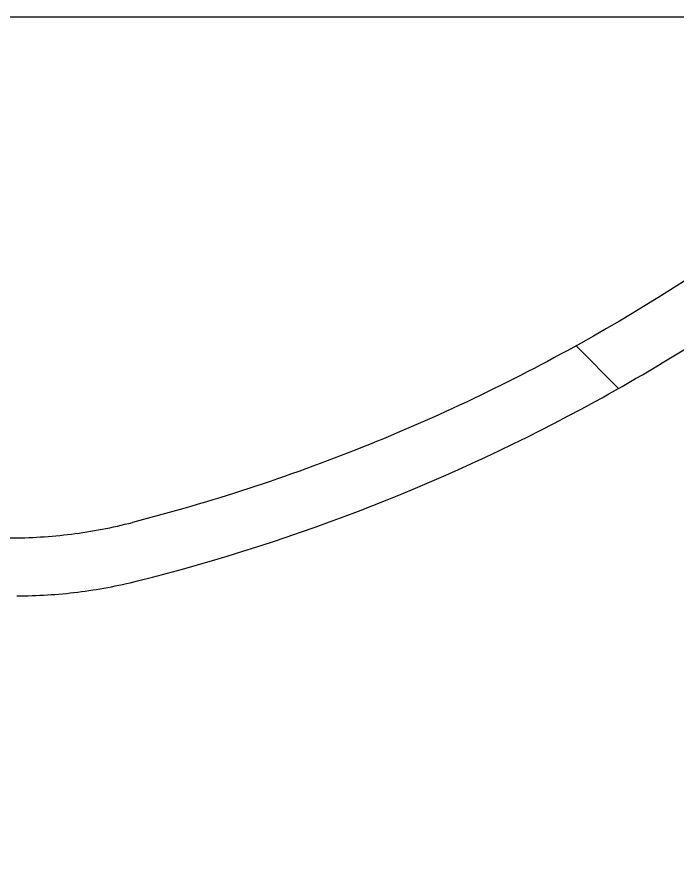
# Model space of a CAD drawing. Header units: millimetres. Extents: x 0 to 4637, y 0 to 3023.
# Drawn here: x 1525.36 to 1539.12, y 2683.98 to 2701.56 of the extents above; entities that cross this region are included whole.
import ezdxf

# ---------------------------------------------------------------- set-up
doc = ezdxf.new("R2010")
doc.units = ezdxf.units.MM
doc.layers.add('ABVP-_VACCUM_CUP', color=7, linetype='Continuous')

msp = doc.modelspace()

# ---------------------------------------------------------------- hatches: boundary and pattern name
at = {"layer": 'ABVP-_VACCUM_CUP', "linetype": 'Continuous'}
h = msp.add_hatch(dxfattribs=at)
h.set_pattern_fill('ANSI32', scale=12.55710493, angle=90.00000936199999, style=0)
h.set_pattern_definition([(135.0000093619842, (804.7265245875601, 551.3131949833515), (-84.57449998864425, -84.5745276271637), []), (135.0000093619842, (804.7265153747162, 607.6962285426916), (-84.57449998864425, -84.5745276271637), [])])
edge = h.paths.add_edge_path()
edge.add_line((1521.069661075663, 2688.500072427207), (1520.900732774587, 2688.500072427207))
edge.add_line((1520.900732774587, 2688.500072427207), (1518.781494504733, 2688.500072427207))
edge.add_arc((1518.737282316011, 2687.022634317485), 1.478099484368232, 88.28594101190656, 177.2451136750144)
edge.add_line((1517.260891084283, 2687.093676675047), (1517.260891084283, 2684.481798849606))
edge.add_line((1517.260891084283, 2684.481798849607), (1517.260891084283, 2683.979514652407))
edge.add_line((1517.260891084283, 2683.979514652407), (1518.567247778734, 2683.979514652407))
edge.add_line((1518.567247778734, 2683.979514652407), (1518.567247778734, 2684.473032447853))
edge.add_line((1518.567247778734, 2684.473032447853), (1518.567247778734, 2684.481798849607))
edge.add_line((1518.567247778734, 2684.481798849607), (1518.567247778734, 2686.189565120087))
edge.add_line((1518.567247778734, 2686.189565120087), (1518.567247778734, 2686.792306156727))
edge.add_line((1518.567247778734, 2686.792306156727), (1518.567247778734, 2687.093676675047))
edge.add_arc((1518.775320960406, 2687.086484457134), 0.2081974469811169, 88.30079621346101, 178.0203132021728, ccw=False)
edge.add_line((1518.781494504733, 2687.294590353926), (1521.069661075663, 2687.294590353926))
edge.add_arc((1521.092406313277, 2688.724892453826), 1.430482940412859, 269.0889363290486, 356.0913001735377)
edge.add_line((1522.519561864329, 2688.627381039541), (1522.556566130608, 2689.314242152233))
edge.add_arc((1522.760245397868, 2689.300514175506), 0.2041413756620195, 89.31171291894208, 176.1440978678967, ccw=False)
edge.add_line((1522.762697663871, 2689.504640821607), (1525.363719413992, 2689.504640821607))
edge.add_arc((1525.367223784864, 2699.820103832957), 10.31546360660262, 269.9805354686596, 284.0846217037383)
edge.add_arc((1518.095205752768, 2728.832325237295), 40.22518150918837, 284.0748532615217, 313.1378112248807)
edge.add_line((1545.599394088737, 2699.479559585203), (1545.760837881447, 2699.631730359974))
edge.add_arc((1547.581862143142, 2697.697201512377), 2.656789646144708, 90.16987607113191, 133.2688689275606, ccw=False)
edge.add_line((1547.573985047664, 2700.353979481127), (1548.530728619251, 2700.353979481127))
edge.add_line((1548.530728619251, 2700.353979481127), (1548.530728619251, 2701.559461554406))
edge.add_line((1548.530728619251, 2701.559461554406), (1547.271828668293, 2701.559461554406))
edge.add_arc((1547.271427404628, 2698.466133451333), 3.093328129098932, 89.9925676444325, 133.8493660648308)
edge.add_arc((1518.087648945928, 2728.842906185436), 39.03078904019647, 284.36934655269386, 313.8527725559133, ccw=False)
edge.add_arc((1525.212234851282, 2701.029416959354), 10.31929474407401, 269.9792058354405, 284.37389281644516, ccw=False)
edge.add_line((1525.208489704429, 2690.710122894887), (1522.762697663871, 2690.710122894887))
edge.add_arc((1522.745326876028, 2689.276228903179), 1.433999206319878, 89.3059290632003, 175.9570391083506)
edge.add_line((1521.314896225761, 2689.377332209272), (1521.265538120325, 2688.648283320201))
edge.add_arc((1521.077579448435, 2688.693149431728), 0.1932393083781425, 267.651531634328, 346.5746067388021, ccw=False)

# ---------------------------------------------------------------- linework, layer by layer
at = {"layer": 'ABVP-_VACCUM_CUP', "color": 7, "linetype": 'Continuous'}
msp.add_line((1516.701636975511, 2701.559461554679), (1547.271828668232, 2701.559461554679), dxfattribs=at)
for points, knots in [([(1545.128478605971, 2700.696929130147), (1542.697800146428, 2698.360461772607), (1540.021563136315, 2696.385284635177), (1535.650742496945, 2693.946985956894), (1534.124748297138, 2693.219681288484), (1531.003433422258, 2691.973424101727), (1529.406777062167, 2691.452161559343), (1527.773984502376, 2691.033153520439)], [0, 0, 0, 0, 0.4999999999999998, 0.4999999999999998, 0.7499999999999999, 0.7499999999999999, 1, 1, 1, 1]), ([(1527.877540207467, 2689.814750222136), (1531.235438691568, 2690.658336171656), (1534.414636162949, 2691.907731027374), (1538.921883835441, 2694.37576916004), (1540.387810624474, 2695.304630129469), (1543.178105063712, 2697.337522391776), (1544.504281966685, 2698.440800697632), (1545.760837881446, 2699.631730359974)], [0, 0, 0, 0, 0.5000000000000002, 0.5000000000000002, 0.7500000000000002, 0.7500000000000002, 1, 1, 1, 1]), ([(1525.208489704428, 2690.710122894886), (1525.637519579212, 2690.710122894886), (1526.071161060784, 2690.736912288704), (1526.929522739196, 2690.844751488977), (1527.354091825271, 2690.92540045277), (1527.773984502376, 2691.033153520439)], [0, 0, 0, 0, 0.5, 0.5, 1, 1, 1, 1]), ([(1525.363719413991, 2689.504640821607), (1525.78704483425, 2689.504640821607), (1526.211848277072, 2689.530674490506), (1527.050170244076, 2689.634022369517), (1527.465709069441, 2689.711288201691), (1527.877540207467, 2689.814750222136)], [0, 0, 0, 0, 0.5, 0.5, 1, 1, 1, 1])]:
    msp.add_open_spline(points, degree=3, knots=knots, dxfattribs=at)

doc.saveas('drawing.dxf')
